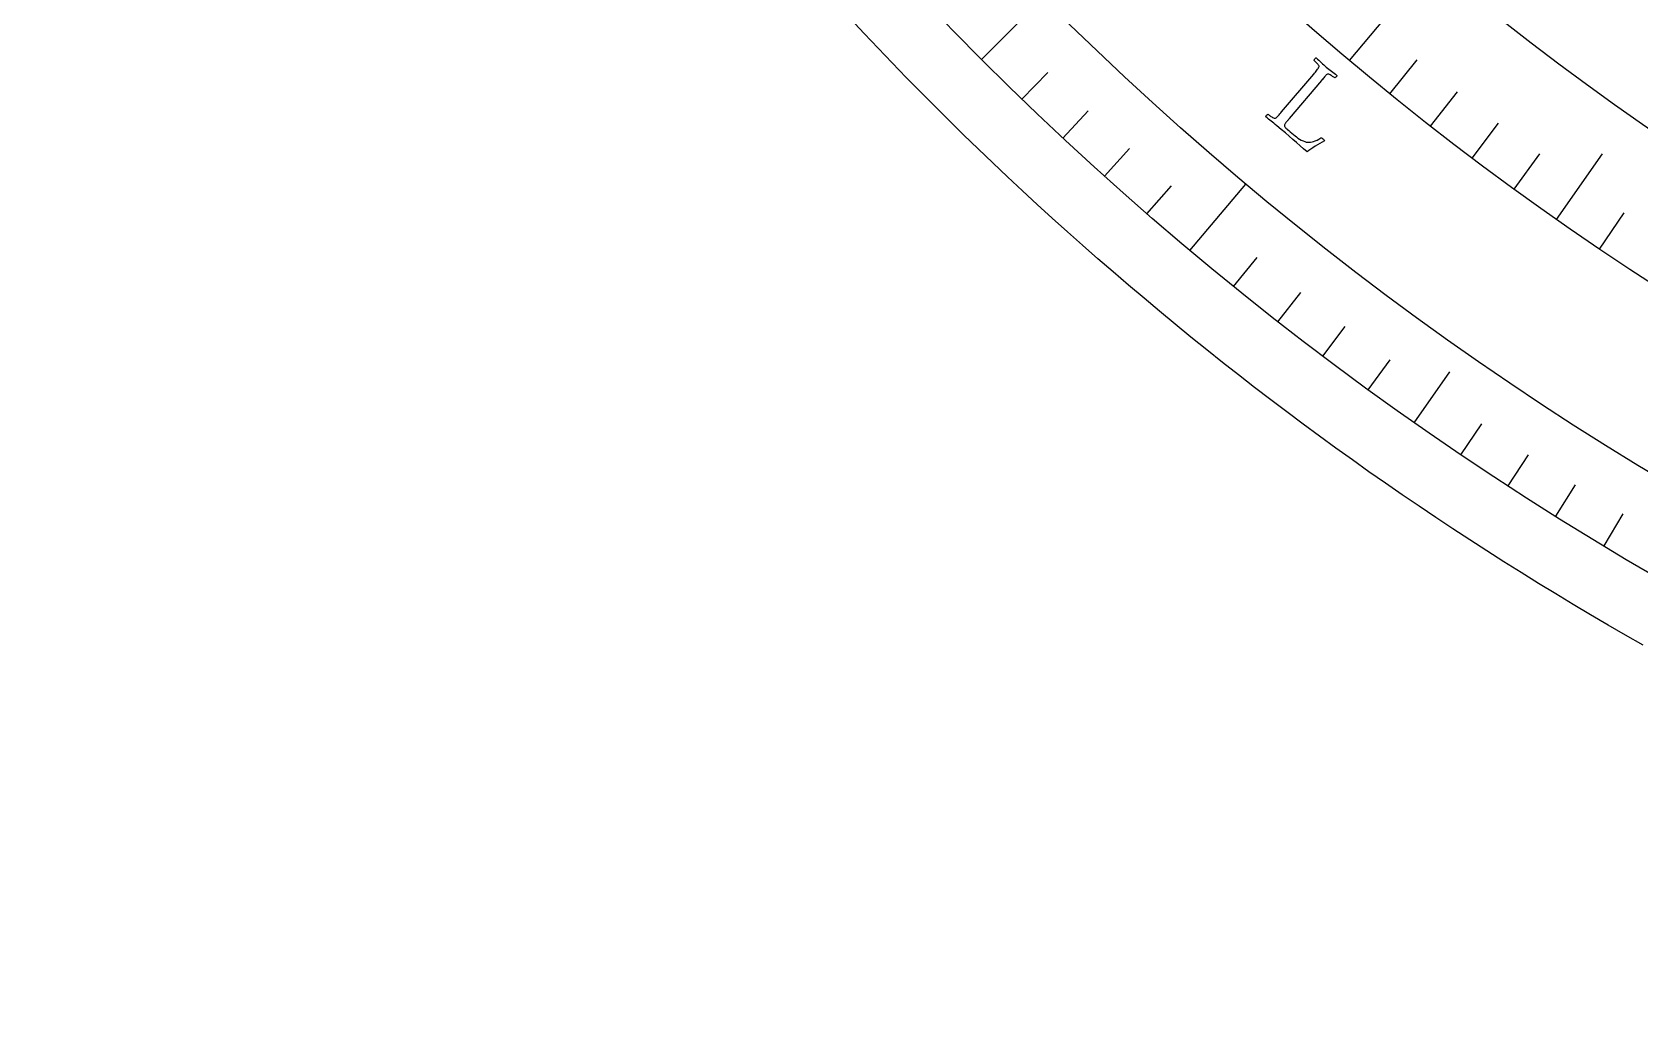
# Model space of a CAD drawing. Header units: millimetres. Extents: x -92 to 92, y -92 to 120.
# Drawn here: x -90.65 to -45.69, y -90.65 to -63.33 of the extents above; entities that cross this region are included whole.
import ezdxf

# ---------------------------------------------------------------- set-up
doc = ezdxf.new("R2010")
doc.units = ezdxf.units.MM
for name, color, linetype in [('CUT_OUTER', 1, 'Continuous'), ('ENGRAVE', 7, 'Continuous'), ('ENGRAVE_FINE', 8, 'Continuous'), ('TEXT', 5, 'Continuous')]:
    doc.layers.add(name, color=color, linetype=linetype)

msp = doc.modelspace()

# ---------------------------------------------------------------- linework, layer by layer
at = {"layer": 'CUT_OUTER'}
msp.add_lwpolyline([(-45.5931, -80.483), (-46.0861, -80.2018), (-46.5773, -79.9175), (-47.0668, -79.6302), (-47.5545, -79.3399), (-48.0404, -79.0466), (-48.5245, -78.7504), (-49.0068, -78.4511), (-49.4873, -78.149), (-49.9659, -77.8438), (-50.4426, -77.5358), (-50.9174, -77.2248), (-51.3902, -76.9109), (-51.8612, -76.5942), (-52.3302, -76.2745), (-52.7972, -75.952), (-53.2623, -75.6266), (-53.7253, -75.2984), (-54.1863, -74.9673), (-54.6453, -74.6334), (-55.1022, -74.2967), (-55.557, -73.9572), (-56.0098, -73.6149), (-56.4604, -73.2699), (-56.9089, -72.922), (-57.3553, -72.5715), (-57.7995, -72.2182), (-58.2415, -71.8622), (-58.6814, -71.5035), (-59.119, -71.1421), (-59.5544, -70.778), (-59.9876, -70.4112), (-60.4185, -70.0418), (-60.8471, -69.6698), (-61.2735, -69.2951), (-61.6975, -68.9178), (-62.1192, -68.538), (-62.5386, -68.1555), (-62.9556, -67.7705), (-63.3702, -67.383), (-63.7825, -66.9929), (-64.1924, -66.6002), (-64.5998, -66.2051), (-65.0048, -65.8075), (-65.4074, -65.4074), (-65.8075, -65.0048), (-66.2051, -64.5998), (-66.6002, -64.1924), (-66.9929, -63.7825), (-67.383, -63.3702), (-67.7705, -62.9556)], dxfattribs=at)
at = {"layer": 'ENGRAVE'}
for points in [[(-53.8094, -64.1275), (-51.8472, -61.7891)], [(-64.0992, -64.0992), (-62.8728, -62.8728)], [(-48.0155, -68.5733), (-46.7316, -66.7396)], [(-58.2687, -69.4419), (-56.7079, -67.5819)], [(-51.9947, -74.2561), (-50.9999, -72.8354)]]:
    msp.add_lwpolyline(points, dxfattribs=at)
for radius in [90.65, 90.65, 88.2219, 83.7125, 83.7125, 80.1513, 73.5375, 73.5375, 69.6525]:
    msp.add_circle((0, 0), radius, dxfattribs=at)
at = {"layer": 'ENGRAVE_FINE'}
for points in [[(-52.682, -65.0568), (-51.9136, -64.1079)], [(-62.9708, -65.2082), (-62.2479, -64.4596)], [(-51.5386, -65.9664), (-50.7868, -65.0042)], [(-61.8232, -66.2972), (-61.1134, -65.5361)], [(-50.3794, -66.8558), (-49.6446, -65.8806)], [(-60.6567, -67.3661), (-59.9604, -66.5927)], [(-49.205, -67.7248), (-48.4873, -66.737)], [(-59.4718, -68.4144), (-58.789, -67.6291)], [(-46.8114, -69.4008), (-46.1287, -68.3886)], [(-57.0479, -70.4483), (-56.393, -69.6396)], [(-55.8097, -71.4332), (-55.169, -70.6132)], [(-54.5545, -72.3963), (-53.9283, -71.5652)], [(-53.2827, -73.3374), (-52.6711, -72.4955)], [(-50.6908, -75.1523), (-50.1089, -74.2895)], [(-49.3715, -76.0255), (-48.8048, -75.1527)], [(-48.0372, -76.8756), (-47.4857, -75.9931)], [(-46.6882, -77.7022), (-46.1522, -76.8102)]]:
    msp.add_lwpolyline(points, dxfattribs=at)
at = {"layer": 'TEXT'}
msp.add_lwpolyline([(-55.4912, -65.7512), (-55.4936, -65.7541), (-55.4966, -65.7576), (-55.5001, -65.7617), (-55.5041, -65.7665), (-55.5145, -65.7789), (-55.5265, -65.793), (-55.5399, -65.8089), (-55.5548, -65.8265), (-55.5699, -65.8448), (-55.584, -65.8625), (-55.5972, -65.8797), (-55.6093, -65.8964), (-55.6193, -65.9115), (-55.6259, -65.9239), (-55.6292, -65.9337), (-55.6292, -65.9408), (-55.6224, -65.9603), (-55.6127, -65.9793), (-55.6001, -65.9977), (-55.5845, -66.0156), (-55.5647, -66.0352), (-55.5391, -66.0588), (-55.5077, -66.0863), (-55.4707, -66.1178), (-55.3289, -66.2365), (-55.291, -66.2664), (-55.2496, -66.2956), (-55.2046, -66.3242), (-55.1562, -66.3522), (-55.1071, -66.3768), (-55.0604, -66.3953), (-55.0161, -66.4078), (-54.9741, -66.4142), (-54.936, -66.4148), (-54.8961, -66.4115), (-54.8544, -66.4042), (-54.8108, -66.3931), (-54.7647, -66.377), (-54.7155, -66.3547), (-54.6633, -66.3263), (-54.6079, -66.2919), (-54.5981, -66.2885), (-54.5867, -66.2898), (-54.5737, -66.2957), (-54.559, -66.3061), (-54.5385, -66.3246), (-54.5234, -66.3419), (-54.5138, -66.3579), (-54.5097, -66.3726), (-54.5713, -66.4099), (-54.6351, -66.448), (-54.701, -66.4871), (-54.7691, -66.5271), (-54.8347, -66.567), (-54.8931, -66.6057), (-54.9444, -66.6433), (-54.9885, -66.6798), (-55.0906, -66.5949), (-55.1917, -66.5095), (-55.2918, -66.4235), (-55.391, -66.3371), (-55.493, -66.2479), (-55.6019, -66.1538), (-55.7176, -66.0548), (-55.8401, -65.9507), (-55.8829, -65.9149), (-55.9237, -65.8814), (-55.9628, -65.8504), (-55.9999, -65.8216), (-56.0363, -65.7936), (-56.0728, -65.7645), (-56.1096, -65.7343), (-56.1466, -65.7031), (-56.1459, -65.6933), (-56.142, -65.6829), (-56.1352, -65.6717), (-56.1252, -65.6599), (-56.1141, -65.649), (-56.1039, -65.6408), (-56.0944, -65.6351), (-56.0858, -65.632), (-56.0764, -65.6397), (-56.0633, -65.6496), (-56.0466, -65.6618), (-56.0263, -65.6762), (-56.0041, -65.6912), (-55.9817, -65.7049), (-55.9591, -65.7174), (-55.9363, -65.7287), (-55.9155, -65.7374), (-55.8987, -65.7421), (-55.8859, -65.7429), (-55.8772, -65.7396), (-55.8587, -65.7271), (-55.8394, -65.7114), (-55.8194, -65.6925), (-55.7986, -65.6704), (-55.777, -65.6462), (-55.7549, -65.6209), (-55.732, -65.5946), (-55.7086, -65.5671), (-54.8062, -64.5051), (-54.7828, -64.4774), (-54.7603, -64.4504), (-54.7386, -64.424), (-54.7177, -64.3983), (-54.6988, -64.3737), (-54.683, -64.3505), (-54.6703, -64.3288), (-54.6608, -64.3085), (-54.6581, -64.2985), (-54.6604, -64.2858), (-54.6677, -64.2705), (-54.6801, -64.2526), (-54.6955, -64.2334), (-54.7117, -64.2142), (-54.7287, -64.1951), (-54.7467, -64.1761), (-54.7637, -64.1587), (-54.778, -64.1445), (-54.7895, -64.1334), (-54.7984, -64.1254), (-54.7966, -64.1165), (-54.7924, -64.1063), (-54.7857, -64.095), (-54.7767, -64.0824), (-54.7666, -64.0707), (-54.7567, -64.0621), (-54.747, -64.0566), (-54.7376, -64.0543), (-54.7015, -64.0874), (-54.6658, -64.1205), (-54.6305, -64.1534), (-54.5956, -64.1862), (-54.561, -64.2186), (-54.5262, -64.2502), (-54.4913, -64.2811), (-54.4562, -64.3111), (-54.4199, -64.3414), (-54.3837, -64.3709), (-54.3475, -64.3994), (-54.3113, -64.427), (-54.2749, -64.4546), (-54.2378, -64.4829), (-54.2, -64.5121), (-54.1615, -64.5421), (-54.1623, -64.5518), (-54.1661, -64.5622), (-54.1729, -64.5734), (-54.1828, -64.5853), (-54.1937, -64.5963), (-54.2039, -64.6047), (-54.2132, -64.6105), (-54.2217, -64.6138), (-54.231, -64.6063), (-54.2439, -64.5968), (-54.2603, -64.585), (-54.2803, -64.5711), (-54.3019, -64.5566), (-54.3233, -64.5431), (-54.3444, -64.5306), (-54.3654, -64.5191), (-54.3847, -64.5102), (-54.4011, -64.5054), (-54.4145, -64.5048), (-54.425, -64.5082), (-54.4399, -64.5191), (-54.4557, -64.5326), (-54.4723, -64.5486), (-54.4898, -64.5672), (-54.508, -64.5877), (-54.5268, -64.6092), (-54.5463, -64.6318), (-54.5665, -64.6555), (-54.5697, -64.6594), (-54.573, -64.6632), (-54.5762, -64.667), (-54.5794, -64.6709), (-54.5827, -64.6747), (-54.5859, -64.6785), (-54.5891, -64.6824), (-54.5924, -64.6862)], close=True, dxfattribs=at)

doc.saveas('drawing.dxf')
